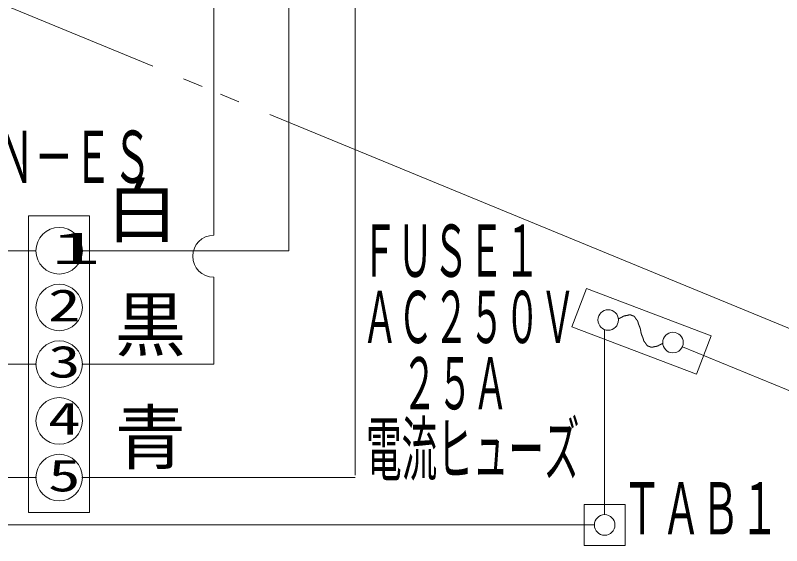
# Model space of a CAD drawing. Units: millimetres on the paper. Extents: x -305 to 305, y -152 to 152.
# Drawn here: x -74.85 to -51.81, y -81.54 to -65.62 of the extents above; entities that cross this region are included whole.
import ezdxf
from ezdxf.enums import TextEntityAlignment as Align

# ---------------------------------------------------------------- set-up
doc = ezdxf.new("R2010")
doc.units = ezdxf.units.MM
doc.linetypes.add('LONG_DOUBLE_CHAIN', pattern=[21.8, 18, -1, 0.6, -0.6, 0.6, -1])
doc.layers.add('0-0_PV', color=7, linetype='Continuous', lineweight=9)
doc.styles.add('ＭＳ ゴシック', font='')
doc.styles.get('ＭＳ ゴシック').set_extended_font_data('MS Gothic')

msp = doc.modelspace()

# ---------------------------------------------------------------- linework, layer by layer
at = {"layer": '0-0_PV'}
for p, q in [((-68.88, -72.221), (-68.88, -47.262)), ((-66.626, -47.262), (-66.626, -72.687)), ((-64.632, -47.262), (-64.632, -79.43)), ((-74.446, -71.639), (-74.446, -80.546)), ((-72.612, -71.639), (-74.446, -71.639)), ((-72.612, -71.639), (-72.612, -80.546)), ((-75.598, -72.687), (-74.229, -72.687)), ((-72.829, -72.687), (-66.626, -72.687)), ((-68.884, -73.478), (-68.884, -76.092)), ((-57.132, -75.055), (-57.132, -80.612)), ((-80.282, -76.092), (-74.21, -76.092)), ((-72.848, -76.092), (-68.884, -76.092)), ((-75.661, -79.498), (-74.21, -79.498)), ((-72.848, -79.498), (-64.632, -79.498)), ((-56.516, -80.304), (-56.516, -81.537)), ((-72.612, -80.546), (-74.446, -80.546)), ((-56.516, -81.537), (-57.748, -81.537))]:
    msp.add_line(p, q, dxfattribs=at)
at = {"layer": '0-0_PV', "linetype": 'LONG_DOUBLE_CHAIN'}
msp.add_line((-107.517, -51.999), (-49.393, -75.92), dxfattribs=at)
at = {"layer": '0-0_PV'}
for points in [[(-57.441, -80.921), (-90.655, -80.921), (-90.655, -73.59)], [(-56.515, -74.638), (-56.513, -74.638), (-56.512, -74.637), (-56.51, -74.637), (-56.508, -74.637), (-56.506, -74.636), (-56.504, -74.636), (-56.502, -74.636), (-56.5, -74.636), (-56.498, -74.635), (-56.496, -74.635), (-56.494, -74.635), (-56.493, -74.634), (-56.491, -74.634), (-56.489, -74.634), (-56.487, -74.634), (-56.485, -74.633), (-56.483, -74.633), (-56.481, -74.633), (-56.479, -74.632), (-56.477, -74.632), (-56.475, -74.632), (-56.474, -74.631), (-56.472, -74.631), (-56.47, -74.631), (-56.468, -74.63), (-56.466, -74.63), (-56.464, -74.629), (-56.462, -74.629), (-56.46, -74.629), (-56.458, -74.628), (-56.456, -74.628), (-56.455, -74.628), (-56.453, -74.627), (-56.451, -74.627), (-56.449, -74.626), (-56.447, -74.626), (-56.445, -74.625), (-56.443, -74.625), (-56.441, -74.624)], [(-56.441, -74.624), (-56.44, -74.624), (-56.438, -74.623), (-56.436, -74.623), (-56.434, -74.622), (-56.432, -74.622), (-56.43, -74.621), (-56.428, -74.621), (-56.427, -74.62), (-56.425, -74.62), (-56.423, -74.619), (-56.421, -74.619), (-56.419, -74.618), (-56.417, -74.618), (-56.415, -74.617), (-56.414, -74.617), (-56.412, -74.616), (-56.41, -74.616), (-56.408, -74.615), (-56.406, -74.614), (-56.404, -74.614), (-56.402, -74.613), (-56.401, -74.613), (-56.399, -74.613), (-56.397, -74.612), (-56.395, -74.612), (-56.393, -74.611), (-56.391, -74.611), (-56.389, -74.611), (-56.387, -74.61), (-56.385, -74.61), (-56.384, -74.61), (-56.382, -74.609), (-56.38, -74.609), (-56.378, -74.609), (-56.376, -74.609), (-56.374, -74.609), (-56.372, -74.609), (-56.37, -74.609), (-56.368, -74.609)], [(-56.368, -74.609), (-56.366, -74.609), (-56.364, -74.61), (-56.362, -74.61), (-56.36, -74.61), (-56.359, -74.611), (-56.357, -74.611), (-56.355, -74.612), (-56.353, -74.612), (-56.351, -74.613), (-56.349, -74.613), (-56.347, -74.614), (-56.346, -74.615), (-56.344, -74.615), (-56.342, -74.616), (-56.34, -74.617), (-56.338, -74.617), (-56.337, -74.618), (-56.335, -74.619), (-56.333, -74.62), (-56.331, -74.621), (-56.33, -74.621), (-56.328, -74.622), (-56.326, -74.623), (-56.324, -74.624), (-56.323, -74.625), (-56.321, -74.625), (-56.319, -74.626), (-56.317, -74.627), (-56.316, -74.628), (-56.314, -74.628), (-56.312, -74.629), (-56.31, -74.63), (-56.308, -74.631), (-56.307, -74.631), (-56.305, -74.632), (-56.303, -74.632), (-56.301, -74.633), (-56.299, -74.634), (-56.297, -74.634)], [(-56.297, -74.634), (-56.296, -74.635), (-56.294, -74.635), (-56.292, -74.636), (-56.29, -74.637), (-56.288, -74.637), (-56.286, -74.638), (-56.285, -74.638), (-56.283, -74.639), (-56.281, -74.639), (-56.279, -74.64), (-56.277, -74.64), (-56.275, -74.641), (-56.273, -74.642), (-56.272, -74.642), (-56.27, -74.643), (-56.268, -74.644), (-56.266, -74.644), (-56.264, -74.645), (-56.263, -74.646), (-56.261, -74.647), (-56.259, -74.647), (-56.257, -74.648), (-56.256, -74.649), (-56.254, -74.65), (-56.252, -74.651), (-56.251, -74.652), (-56.249, -74.653), (-56.248, -74.654), (-56.246, -74.656), (-56.245, -74.657), (-56.243, -74.658), (-56.242, -74.659), (-56.24, -74.661), (-56.239, -74.662), (-56.238, -74.663), (-56.236, -74.665), (-56.235, -74.666), (-56.234, -74.668), (-56.232, -74.669)], [(-56.718, -74.734), (-56.717, -74.733), (-56.715, -74.732), (-56.713, -74.731), (-56.712, -74.73), (-56.71, -74.729), (-56.708, -74.728), (-56.707, -74.727), (-56.705, -74.726), (-56.703, -74.725), (-56.702, -74.724), (-56.7, -74.723), (-56.698, -74.722), (-56.697, -74.722), (-56.695, -74.721), (-56.693, -74.72), (-56.692, -74.719), (-56.69, -74.718), (-56.688, -74.717), (-56.686, -74.716), (-56.685, -74.715), (-56.683, -74.715), (-56.681, -74.714), (-56.679, -74.713), (-56.678, -74.712), (-56.676, -74.711), (-56.674, -74.71), (-56.672, -74.71), (-56.671, -74.709), (-56.669, -74.708), (-56.667, -74.707), (-56.666, -74.706), (-56.664, -74.705), (-56.662, -74.705), (-56.66, -74.704), (-56.659, -74.703), (-56.657, -74.702), (-56.655, -74.701), (-56.653, -74.7), (-56.652, -74.699)], [(-56.652, -74.699), (-56.65, -74.699), (-56.648, -74.698), (-56.646, -74.697), (-56.645, -74.696), (-56.643, -74.695), (-56.641, -74.694), (-56.64, -74.693), (-56.638, -74.692), (-56.636, -74.692), (-56.634, -74.691), (-56.633, -74.69), (-56.631, -74.689), (-56.629, -74.688), (-56.628, -74.687), (-56.626, -74.686), (-56.624, -74.685), (-56.623, -74.684), (-56.621, -74.683), (-56.619, -74.682), (-56.618, -74.681), (-56.616, -74.681), (-56.614, -74.68), (-56.612, -74.679), (-56.611, -74.678), (-56.609, -74.677), (-56.607, -74.676), (-56.606, -74.675), (-56.604, -74.674), (-56.602, -74.673), (-56.601, -74.672), (-56.599, -74.671), (-56.597, -74.67), (-56.596, -74.669), (-56.594, -74.668), (-56.592, -74.667), (-56.591, -74.666), (-56.589, -74.665), (-56.587, -74.664), (-56.586, -74.663)], [(-56.586, -74.663), (-56.584, -74.662), (-56.582, -74.661), (-56.581, -74.66), (-56.579, -74.66), (-56.577, -74.659), (-56.576, -74.658), (-56.574, -74.657), (-56.572, -74.656), (-56.57, -74.655), (-56.569, -74.654), (-56.567, -74.653), (-56.565, -74.653), (-56.563, -74.652), (-56.562, -74.651), (-56.56, -74.65), (-56.558, -74.65), (-56.556, -74.649), (-56.555, -74.648), (-56.553, -74.647), (-56.551, -74.647), (-56.549, -74.646), (-56.547, -74.645), (-56.545, -74.645), (-56.544, -74.644), (-56.542, -74.644), (-56.54, -74.643), (-56.538, -74.643), (-56.536, -74.642), (-56.534, -74.642), (-56.532, -74.641), (-56.531, -74.641), (-56.529, -74.641), (-56.527, -74.64), (-56.525, -74.64), (-56.523, -74.639), (-56.521, -74.639), (-56.519, -74.639), (-56.517, -74.638), (-56.515, -74.638)], [(-56.232, -74.669), (-56.231, -74.671), (-56.23, -74.672), (-56.229, -74.674), (-56.228, -74.675), (-56.227, -74.677), (-56.225, -74.678), (-56.224, -74.68), (-56.223, -74.682), (-56.222, -74.683), (-56.221, -74.685), (-56.22, -74.686), (-56.219, -74.688), (-56.218, -74.69), (-56.217, -74.691), (-56.216, -74.693), (-56.215, -74.694), (-56.214, -74.696), (-56.212, -74.698), (-56.211, -74.699), (-56.21, -74.701), (-56.209, -74.702), (-56.208, -74.704), (-56.207, -74.706), (-56.206, -74.707), (-56.205, -74.709), (-56.204, -74.711), (-56.203, -74.712), (-56.202, -74.714), (-56.201, -74.715), (-56.2, -74.717), (-56.199, -74.719), (-56.198, -74.72), (-56.196, -74.722), (-56.195, -74.723), (-56.194, -74.725), (-56.193, -74.726), (-56.192, -74.728), (-56.191, -74.73), (-56.19, -74.731)], [(-56.19, -74.731), (-56.189, -74.733), (-56.188, -74.734), (-56.186, -74.736), (-56.185, -74.737), (-56.184, -74.739), (-56.183, -74.74), (-56.182, -74.742), (-56.181, -74.744), (-56.179, -74.745), (-56.178, -74.747), (-56.177, -74.748), (-56.176, -74.75), (-56.175, -74.751), (-56.173, -74.753), (-56.172, -74.754), (-56.171, -74.756), (-56.17, -74.757), (-56.169, -74.759), (-56.167, -74.76), (-56.166, -74.762), (-56.165, -74.763), (-56.164, -74.765), (-56.162, -74.766), (-56.161, -74.768), (-56.16, -74.769), (-56.159, -74.771), (-56.158, -74.772), (-56.156, -74.774), (-56.155, -74.775), (-56.154, -74.777), (-56.153, -74.778), (-56.152, -74.78), (-56.151, -74.781), (-56.15, -74.783), (-56.148, -74.785), (-56.147, -74.786), (-56.146, -74.788), (-56.145, -74.789), (-56.144, -74.791)], [(-56.144, -74.791), (-56.143, -74.793), (-56.142, -74.794), (-56.141, -74.796), (-56.141, -74.798), (-56.14, -74.799), (-56.139, -74.801), (-56.138, -74.803), (-56.137, -74.805), (-56.136, -74.807), (-56.136, -74.808), (-56.135, -74.81), (-56.134, -74.812), (-56.134, -74.814), (-56.133, -74.816), (-56.133, -74.817), (-56.132, -74.819), (-56.131, -74.821), (-56.131, -74.823), (-56.13, -74.825), (-56.13, -74.827), (-56.129, -74.829), (-56.129, -74.83), (-56.129, -74.832), (-56.128, -74.834), (-56.128, -74.836), (-56.127, -74.838), (-56.127, -74.84), (-56.126, -74.842), (-56.126, -74.844), (-56.126, -74.845), (-56.125, -74.847), (-56.125, -74.849), (-56.124, -74.851), (-56.124, -74.853), (-56.123, -74.855), (-56.123, -74.857), (-56.122, -74.859), (-56.122, -74.86), (-56.121, -74.862)], [(-56.121, -74.862), (-56.121, -74.864), (-56.12, -74.866), (-56.12, -74.868), (-56.119, -74.87), (-56.119, -74.872), (-56.118, -74.873), (-56.118, -74.875), (-56.117, -74.877), (-56.116, -74.879), (-56.116, -74.881), (-56.115, -74.883), (-56.114, -74.884), (-56.114, -74.886), (-56.113, -74.888), (-56.112, -74.89), (-56.112, -74.892), (-56.111, -74.893), (-56.11, -74.895), (-56.11, -74.897), (-56.109, -74.899), (-56.108, -74.901), (-56.108, -74.902), (-56.107, -74.904), (-56.106, -74.906), (-56.105, -74.908), (-56.105, -74.91), (-56.104, -74.911), (-56.103, -74.913), (-56.102, -74.915), (-56.102, -74.917), (-56.101, -74.918), (-56.1, -74.92), (-56.099, -74.922), (-56.099, -74.924), (-56.098, -74.925), (-56.097, -74.927), (-56.096, -74.929), (-56.096, -74.931), (-56.095, -74.933)], [(-56.095, -74.933), (-56.094, -74.934), (-56.093, -74.936), (-56.092, -74.938), (-56.092, -74.94), (-56.091, -74.941), (-56.09, -74.943), (-56.089, -74.945), (-56.089, -74.947), (-56.088, -74.949), (-56.087, -74.95), (-56.086, -74.952), (-56.086, -74.954), (-56.085, -74.956), (-56.084, -74.957), (-56.084, -74.959), (-56.083, -74.961), (-56.082, -74.963), (-56.081, -74.965), (-56.081, -74.966), (-56.08, -74.968), (-56.079, -74.97), (-56.078, -74.972), (-56.078, -74.974), (-56.077, -74.975), (-56.076, -74.977), (-56.076, -74.979), (-56.075, -74.981), (-56.074, -74.983), (-56.074, -74.984), (-56.073, -74.986), (-56.072, -74.988), (-56.072, -74.99), (-56.071, -74.992), (-56.07, -74.993), (-56.07, -74.995), (-56.069, -74.997), (-56.068, -74.999), (-56.068, -75.001), (-56.067, -75.003)], [(-56.067, -75.003), (-56.067, -75.004), (-56.066, -75.006), (-56.065, -75.008), (-56.065, -75.01), (-56.064, -75.012), (-56.064, -75.014), (-56.063, -75.015), (-56.062, -75.017), (-56.062, -75.019), (-56.061, -75.021), (-56.061, -75.023), (-56.06, -75.025), (-56.06, -75.026), (-56.059, -75.028), (-56.059, -75.03), (-56.058, -75.032), (-56.058, -75.034), (-56.057, -75.036), (-56.057, -75.038), (-56.057, -75.04), (-56.056, -75.041), (-56.056, -75.043), (-56.055, -75.045), (-56.055, -75.047), (-56.054, -75.049), (-56.054, -75.051), (-56.054, -75.053), (-56.053, -75.055), (-56.053, -75.057), (-56.053, -75.058), (-56.052, -75.06), (-56.052, -75.062), (-56.052, -75.064), (-56.051, -75.066), (-56.051, -75.068), (-56.051, -75.07), (-56.05, -75.072), (-56.05, -75.074), (-56.05, -75.076)], [(-56.05, -75.076), (-56.049, -75.077), (-56.049, -75.079), (-56.049, -75.081), (-56.048, -75.083), (-56.048, -75.085), (-56.048, -75.087), (-56.048, -75.089), (-56.047, -75.091), (-56.047, -75.093), (-56.047, -75.095), (-56.046, -75.097), (-56.046, -75.098), (-56.046, -75.1), (-56.046, -75.102), (-56.045, -75.104), (-56.045, -75.106), (-56.045, -75.108), (-56.044, -75.11), (-56.044, -75.112), (-56.044, -75.114), (-56.044, -75.116), (-56.043, -75.118), (-56.043, -75.119), (-56.043, -75.121), (-56.042, -75.123), (-56.042, -75.125), (-56.042, -75.127), (-56.041, -75.129), (-56.041, -75.131), (-56.041, -75.133), (-56.04, -75.135), (-56.04, -75.137), (-56.04, -75.138), (-56.039, -75.14), (-56.039, -75.142), (-56.039, -75.144), (-56.038, -75.146), (-56.038, -75.148), (-56.037, -75.15)], [(-56.037, -75.15), (-56.037, -75.152), (-56.036, -75.154), (-56.036, -75.155), (-56.036, -75.157), (-56.035, -75.159), (-56.035, -75.161), (-56.034, -75.163), (-56.034, -75.165), (-56.033, -75.167), (-56.033, -75.168), (-56.032, -75.17), (-56.032, -75.172), (-56.031, -75.174), (-56.031, -75.176), (-56.03, -75.178), (-56.029, -75.18), (-56.029, -75.181), (-56.028, -75.183), (-56.028, -75.185), (-56.027, -75.187), (-56.027, -75.189), (-56.026, -75.191), (-56.025, -75.192), (-56.025, -75.194), (-56.024, -75.196), (-56.023, -75.198), (-56.023, -75.2), (-56.022, -75.202), (-56.021, -75.203), (-56.021, -75.205), (-56.02, -75.207), (-56.019, -75.209), (-56.019, -75.211), (-56.018, -75.212), (-56.017, -75.214), (-56.017, -75.216), (-56.016, -75.218), (-56.015, -75.22), (-56.015, -75.221)], [(-56.015, -75.221), (-56.014, -75.223), (-56.013, -75.225), (-56.012, -75.227), (-56.012, -75.229), (-56.011, -75.23), (-56.01, -75.232), (-56.01, -75.234), (-56.009, -75.236), (-56.008, -75.237), (-56.007, -75.239), (-56.007, -75.241), (-56.006, -75.243), (-56.005, -75.245), (-56.004, -75.246), (-56.004, -75.248), (-56.003, -75.25), (-56.002, -75.252), (-56.001, -75.253), (-56.001, -75.255), (-56, -75.257), (-55.999, -75.259), (-55.998, -75.261), (-55.998, -75.262), (-55.997, -75.264), (-55.996, -75.266), (-55.995, -75.268), (-55.994, -75.269), (-55.994, -75.271), (-55.993, -75.273), (-55.992, -75.275), (-55.991, -75.276), (-55.991, -75.278), (-55.99, -75.28), (-55.989, -75.282), (-55.988, -75.284), (-55.988, -75.285), (-55.987, -75.287), (-55.986, -75.289), (-55.985, -75.291)], [(-55.985, -75.291), (-55.985, -75.292), (-55.984, -75.294), (-55.983, -75.296), (-55.983, -75.298), (-55.982, -75.3), (-55.981, -75.301), (-55.98, -75.303), (-55.98, -75.305), (-55.979, -75.307), (-55.978, -75.309), (-55.978, -75.31), (-55.977, -75.312), (-55.976, -75.314), (-55.976, -75.316), (-55.975, -75.318), (-55.975, -75.32), (-55.974, -75.321), (-55.974, -75.323), (-55.973, -75.325), (-55.972, -75.327), (-55.972, -75.329), (-55.971, -75.331), (-55.971, -75.333), (-55.97, -75.334), (-55.97, -75.336), (-55.969, -75.338), (-55.969, -75.34), (-55.969, -75.342), (-55.968, -75.344), (-55.968, -75.346), (-55.967, -75.348), (-55.967, -75.349), (-55.966, -75.351), (-55.966, -75.353), (-55.966, -75.355), (-55.965, -75.357), (-55.965, -75.359), (-55.964, -75.361), (-55.964, -75.363)], [(-55.964, -75.363), (-55.963, -75.364), (-55.963, -75.366), (-55.962, -75.368), (-55.962, -75.37), (-55.961, -75.372), (-55.961, -75.374), (-55.96, -75.376), (-55.96, -75.377), (-55.959, -75.379), (-55.959, -75.381), (-55.958, -75.383), (-55.957, -75.385), (-55.957, -75.387), (-55.956, -75.388), (-55.955, -75.39), (-55.954, -75.392), (-55.953, -75.394), (-55.953, -75.395), (-55.952, -75.397), (-55.951, -75.399), (-55.95, -75.4), (-55.949, -75.402), (-55.948, -75.404), (-55.947, -75.405), (-55.946, -75.407), (-55.945, -75.409), (-55.944, -75.41), (-55.943, -75.412), (-55.941, -75.413), (-55.94, -75.415), (-55.939, -75.416), (-55.938, -75.418), (-55.937, -75.42), (-55.936, -75.421), (-55.934, -75.423), (-55.933, -75.424), (-55.932, -75.426), (-55.931, -75.427), (-55.93, -75.429)], [(-55.93, -75.429), (-55.928, -75.43), (-55.927, -75.432), (-55.926, -75.433), (-55.925, -75.435), (-55.923, -75.436), (-55.922, -75.438), (-55.921, -75.439), (-55.92, -75.441), (-55.919, -75.442), (-55.917, -75.444), (-55.916, -75.445), (-55.915, -75.447), (-55.914, -75.448), (-55.913, -75.45), (-55.911, -75.451), (-55.91, -75.453), (-55.909, -75.454), (-55.908, -75.456), (-55.907, -75.457), (-55.906, -75.459), (-55.905, -75.461), (-55.903, -75.462), (-55.902, -75.464), (-55.901, -75.465), (-55.9, -75.467), (-55.899, -75.468), (-55.898, -75.47), (-55.897, -75.472), (-55.896, -75.473), (-55.895, -75.475), (-55.894, -75.476), (-55.893, -75.478), (-55.891, -75.48), (-55.89, -75.481), (-55.889, -75.483), (-55.888, -75.484), (-55.887, -75.486), (-55.886, -75.488), (-55.885, -75.489)], [(-55.885, -75.489), (-55.884, -75.491), (-55.883, -75.492), (-55.882, -75.494), (-55.881, -75.496), (-55.88, -75.497), (-55.879, -75.499), (-55.878, -75.501), (-55.877, -75.502), (-55.876, -75.504), (-55.875, -75.505), (-55.873, -75.507), (-55.872, -75.509), (-55.871, -75.51), (-55.87, -75.512), (-55.869, -75.513), (-55.868, -75.515), (-55.867, -75.516), (-55.866, -75.518), (-55.865, -75.52), (-55.863, -75.521), (-55.862, -75.523), (-55.861, -75.524), (-55.86, -75.526), (-55.858, -75.527), (-55.857, -75.528), (-55.856, -75.53), (-55.854, -75.531), (-55.853, -75.533), (-55.852, -75.534), (-55.85, -75.535), (-55.849, -75.537), (-55.847, -75.538), (-55.846, -75.539), (-55.844, -75.54), (-55.843, -75.541), (-55.841, -75.542), (-55.839, -75.543), (-55.838, -75.544), (-55.836, -75.545)], [(-55.836, -75.545), (-55.834, -75.546), (-55.833, -75.547), (-55.831, -75.548), (-55.829, -75.549), (-55.827, -75.55), (-55.826, -75.55), (-55.824, -75.551), (-55.822, -75.552), (-55.82, -75.552), (-55.818, -75.553), (-55.817, -75.554), (-55.815, -75.554), (-55.813, -75.555), (-55.811, -75.555), (-55.809, -75.556), (-55.807, -75.556), (-55.806, -75.557), (-55.804, -75.558), (-55.802, -75.558), (-55.8, -75.559), (-55.798, -75.559), (-55.796, -75.56), (-55.794, -75.56), (-55.793, -75.561), (-55.791, -75.562), (-55.789, -75.562), (-55.787, -75.563), (-55.785, -75.564), (-55.784, -75.564), (-55.782, -75.565), (-55.78, -75.566), (-55.778, -75.566), (-55.776, -75.567), (-55.775, -75.568), (-55.773, -75.569), (-55.771, -75.569), (-55.769, -75.57), (-55.768, -75.571), (-55.766, -75.572)], [(-55.62, -75.564), (-55.619, -75.564), (-55.617, -75.563), (-55.615, -75.563), (-55.613, -75.563), (-55.611, -75.562), (-55.609, -75.562), (-55.607, -75.562), (-55.605, -75.561), (-55.603, -75.561), (-55.601, -75.561), (-55.6, -75.56), (-55.598, -75.56), (-55.596, -75.56), (-55.594, -75.56), (-55.592, -75.559), (-55.59, -75.559), (-55.588, -75.559), (-55.586, -75.558), (-55.584, -75.558), (-55.582, -75.558), (-55.58, -75.557), (-55.579, -75.557), (-55.577, -75.557), (-55.575, -75.556), (-55.573, -75.556), (-55.571, -75.556), (-55.569, -75.555), (-55.567, -75.555), (-55.565, -75.555), (-55.563, -75.554), (-55.562, -75.554), (-55.56, -75.553), (-55.558, -75.553), (-55.556, -75.552), (-55.554, -75.552), (-55.552, -75.551), (-55.55, -75.551), (-55.548, -75.55), (-55.547, -75.55)], [(-55.547, -75.55), (-55.545, -75.549), (-55.543, -75.548), (-55.541, -75.548), (-55.539, -75.547), (-55.538, -75.546), (-55.536, -75.546), (-55.534, -75.545), (-55.532, -75.544), (-55.53, -75.543), (-55.529, -75.543), (-55.527, -75.542), (-55.525, -75.541), (-55.523, -75.54), (-55.522, -75.539), (-55.52, -75.538), (-55.518, -75.538), (-55.517, -75.537), (-55.515, -75.536), (-55.513, -75.535), (-55.511, -75.534), (-55.51, -75.533), (-55.508, -75.532), (-55.506, -75.531), (-55.505, -75.53), (-55.503, -75.529), (-55.501, -75.528), (-55.5, -75.527), (-55.498, -75.526), (-55.496, -75.525), (-55.495, -75.524), (-55.493, -75.523), (-55.491, -75.522), (-55.49, -75.521), (-55.488, -75.521), (-55.486, -75.52), (-55.485, -75.519), (-55.483, -75.518), (-55.481, -75.517), (-55.48, -75.516)], [(-55.48, -75.516), (-55.478, -75.515), (-55.476, -75.514), (-55.475, -75.513), (-55.473, -75.512), (-55.471, -75.511), (-55.469, -75.51), (-55.468, -75.509), (-55.466, -75.508), (-55.464, -75.508), (-55.463, -75.507), (-55.461, -75.506), (-55.459, -75.505), (-55.457, -75.504), (-55.456, -75.503), (-55.454, -75.502), (-55.452, -75.501), (-55.451, -75.501), (-55.449, -75.5), (-55.447, -75.499), (-55.445, -75.498), (-55.444, -75.497), (-55.442, -75.496), (-55.44, -75.495), (-55.439, -75.495), (-55.437, -75.494), (-55.435, -75.493), (-55.433, -75.492), (-55.432, -75.491), (-55.43, -75.49), (-55.428, -75.49), (-55.426, -75.489), (-55.425, -75.488), (-55.423, -75.487), (-55.421, -75.486), (-55.419, -75.485), (-55.418, -75.485), (-55.416, -75.484), (-55.414, -75.483), (-55.412, -75.482)], [(-55.412, -75.482), (-55.411, -75.481), (-55.409, -75.48), (-55.407, -75.48), (-55.406, -75.479), (-55.404, -75.478), (-55.402, -75.477), (-55.4, -75.476), (-55.399, -75.475), (-55.397, -75.474), (-55.395, -75.473), (-55.394, -75.472), (-55.392, -75.471), (-55.39, -75.47), (-55.389, -75.469), (-55.387, -75.469), (-55.385, -75.468)], [(-68.888, -84.143), (-68.888, -82.081), (-50.097, -82.081), (-50.097, -77.49), (-54.795, -75.568)], [(-55.766, -75.572), (-55.764, -75.573), (-55.762, -75.573), (-55.761, -75.574), (-55.759, -75.575), (-55.757, -75.576), (-55.755, -75.577), (-55.754, -75.577), (-55.752, -75.578), (-55.75, -75.579), (-55.748, -75.58), (-55.746, -75.58), (-55.745, -75.581), (-55.743, -75.582), (-55.741, -75.582), (-55.739, -75.583), (-55.737, -75.583), (-55.735, -75.584), (-55.733, -75.584), (-55.732, -75.585), (-55.73, -75.585), (-55.728, -75.585), (-55.726, -75.585), (-55.724, -75.586), (-55.722, -75.586), (-55.72, -75.586), (-55.718, -75.586), (-55.716, -75.586), (-55.714, -75.586), (-55.712, -75.586), (-55.71, -75.585), (-55.709, -75.585), (-55.707, -75.585), (-55.705, -75.585), (-55.703, -75.584), (-55.701, -75.584), (-55.699, -75.584), (-55.697, -75.583), (-55.695, -75.583), (-55.693, -75.582)], [(-55.693, -75.582), (-55.691, -75.582), (-55.69, -75.581), (-55.688, -75.581), (-55.686, -75.58), (-55.684, -75.58), (-55.682, -75.579), (-55.68, -75.579), (-55.678, -75.578), (-55.677, -75.578), (-55.675, -75.577), (-55.673, -75.576), (-55.671, -75.576), (-55.669, -75.575), (-55.667, -75.575), (-55.666, -75.574), (-55.664, -75.574), (-55.662, -75.573), (-55.66, -75.573), (-55.658, -75.572), (-55.656, -75.572), (-55.654, -75.571), (-55.652, -75.571), (-55.651, -75.57), (-55.649, -75.57), (-55.647, -75.569), (-55.645, -75.569), (-55.643, -75.568), (-55.641, -75.568), (-55.639, -75.568), (-55.637, -75.567), (-55.636, -75.567), (-55.634, -75.566), (-55.632, -75.566), (-55.63, -75.566), (-55.628, -75.565), (-55.626, -75.565), (-55.624, -75.565), (-55.622, -75.564), (-55.62, -75.564)], [(-57.748, -81.537), (-57.748, -80.304), (-56.516, -80.304)]]:
    msp.add_lwpolyline(points, dxfattribs=at)
msp.add_lwpolyline([(-54.373, -76.396), (-58.117, -74.968), (-57.678, -73.816), (-53.934, -75.244)], close=True, dxfattribs=at)
for centre, radius in [((-73.529, -72.687), 0.7), ((-73.529, -74.39), 0.7), ((-57.025, -74.765), 0.308), ((-55.078, -75.443), 0.309), ((-73.529, -76.092), 0.7), ((-73.529, -77.795), 0.7), ((-73.529, -79.498), 0.7), ((-57.132, -80.921), 0.309)]:
    msp.add_circle(centre, radius, dxfattribs=at)
msp.add_arc((-68.884, -72.85), 0.629, 90, 270, dxfattribs=at)

# ---------------------------------------------------------------- texts
at = {"layer": '0-0_PV', "style": 'ＭＳ ゴシック'}
for s, height, width, p in [('ＣＮ－ＥＳ', 1.568, 0.55, (-76.63, -71.117)), ('ＦＵＳＥ１', 1.568, 0.5, (-64.431, -73.938)), ('1', 0.962, 2.3, (-73.779, -73.372)), ('2', 0.96, 1.5, (-73.863, -75.09)), ('ＡＣ２５０Ｖ', 1.568, 0.5, (-64.42, -75.929)), ('3', 0.96, 1.5, (-73.863, -76.785)), ('\u3000２５Ａ', 1.568, 0.5, (-64.304, -77.92)), ('4', 0.96, 1.5, (-73.863, -78.494)), ('電流ヒューズ', 1.568, 0.5, (-64.303, -79.898)), ('5', 0.96, 1.5, (-73.863, -80.202)), ('ＴＡＢ１', 1.569, 0.55, (-56.595, -81.677))]:
    msp.add_text(s, height=height, dxfattribs=dict(at, width=width)).set_placement(p, align=Align.BOTTOM_LEFT)
for s, p in [('白', (-72.105, -72.733)), ('黒', (-71.855, -76.155)), ('青', (-71.855, -79.544))]:
    msp.add_text(s, height=1.569, dxfattribs=at).set_placement(p, align=Align.BOTTOM_LEFT)

doc.saveas('drawing.dxf')
